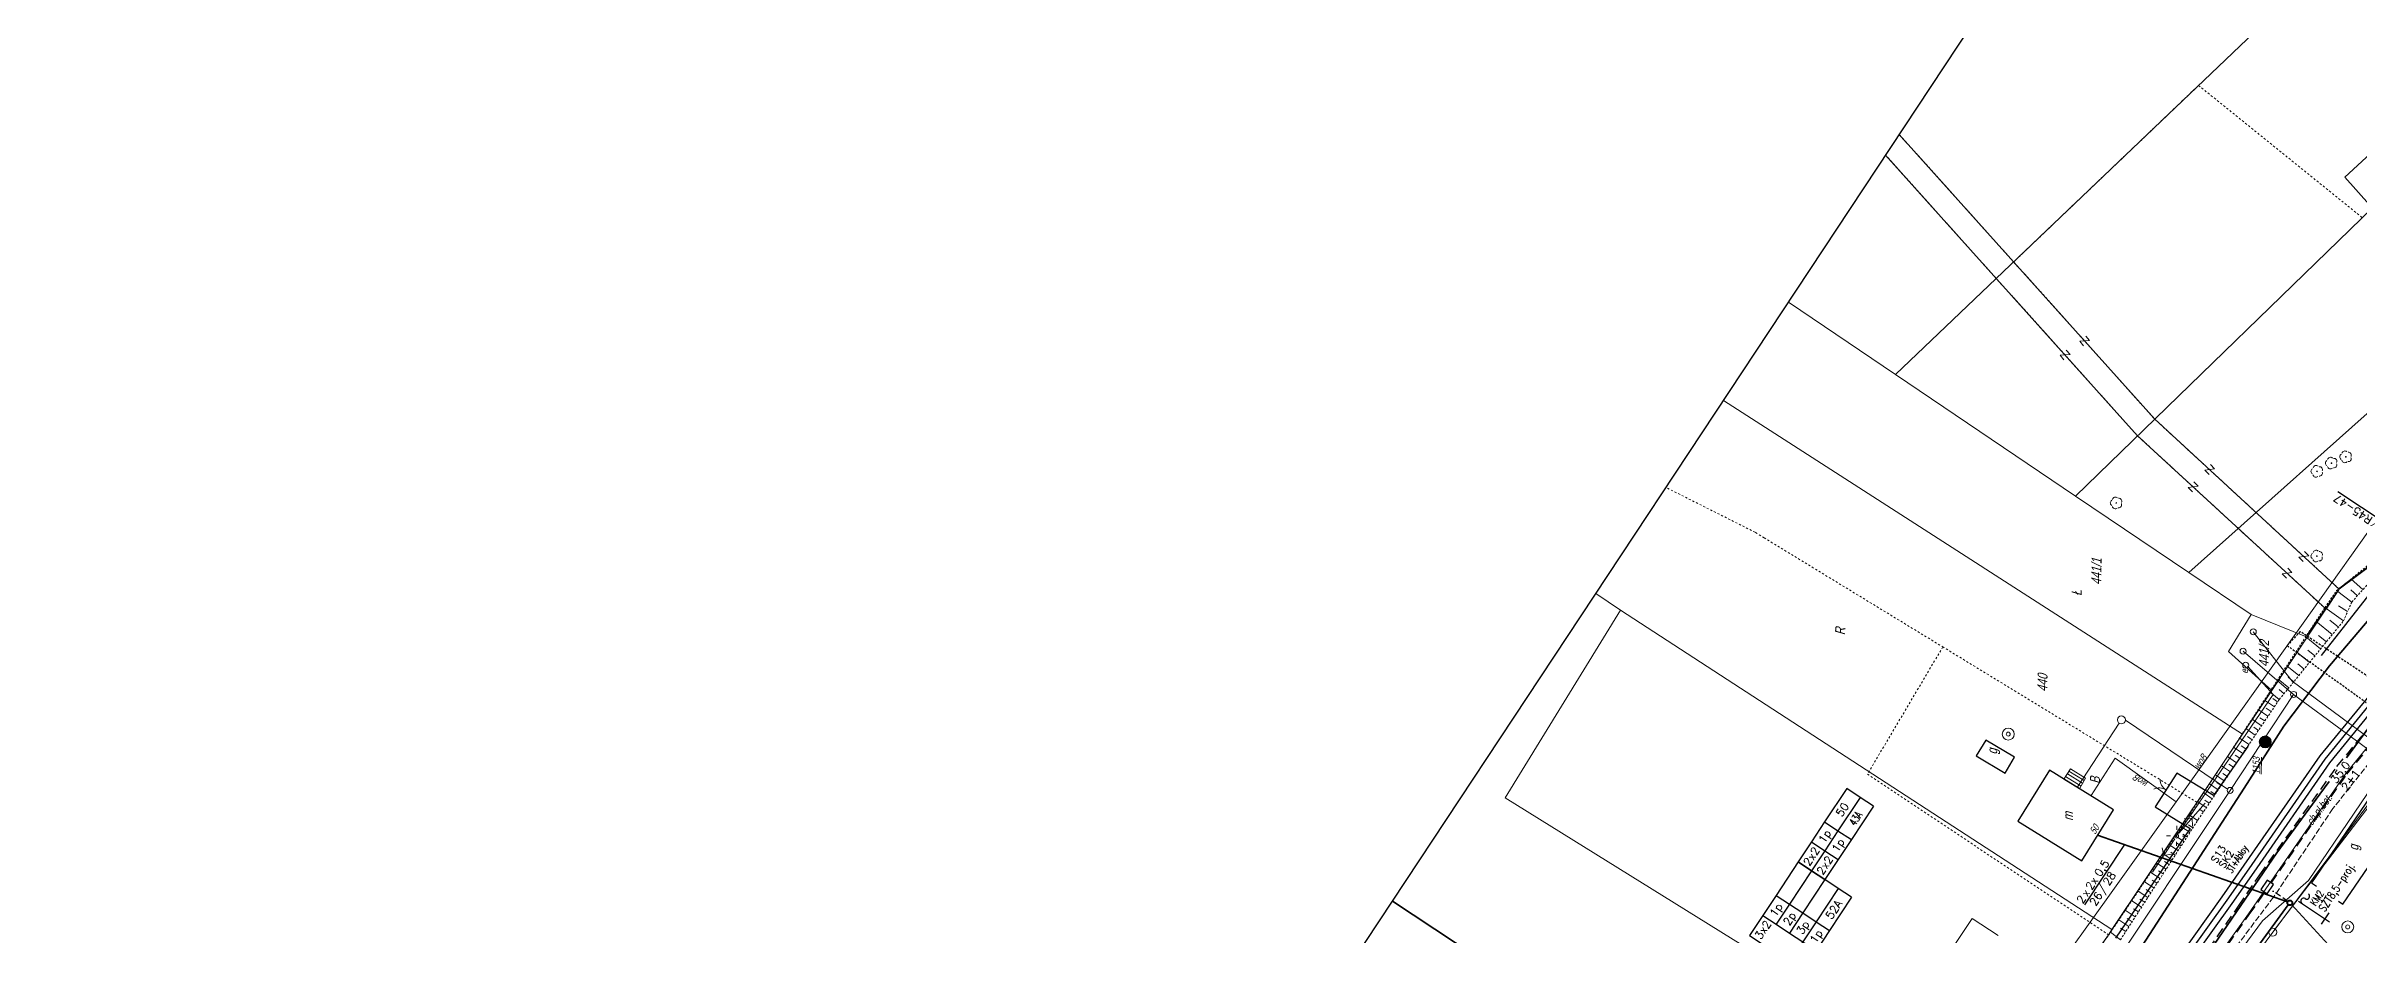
# Model space of a CAD drawing. Header units: millimetres. Extents: x 4848043 to 9699780, y 5827542 to 11659147.
# Drawn here: x 4848852 to 4849430, y 5830347 to 5830569 of the extents above; entities that cross this region are included whole.
import ezdxf
from ezdxf.enums import TextEntityAlignment as Align
from ezdxf.lldxf.tags import DXFTag

# ---------------------------------------------------------------- set-up
doc = ezdxf.new("R2010")
doc.units = ezdxf.units.MM
doc.header["$MEASUREMENT"] = 0
for name, pattern in [('0', [0]), ('BORDER', [1.75, 0.5, -0.25, 0.5, -0.25, 0, -0.25]), ('BUD', [0]), ('DASHED', [0.75, 0.5, -0.25]), ('GUZ', [1, 0.5, -0.5]), ('KOC', [2, 1.5, -0.5]), ('KOJ', [0]), ('PST', [0.85, 0.5, -0.35]), ('SCH', [0]), ('UPE', [0]), ('UPK', [0]), ('UPW', [0]), ('WSQ', [0.85, 0.5, -0.35])]:
    doc.linetypes.add(name, pattern=pattern)
doc.layers.get('0').update_dxf_attribs({"lineweight": 18})
for name, color, linetype in [('czerwona', 1, 'Continuous'), ('S-T-DLUG', 30, 'Continuous'), ('SZOPO_L_0', 251, 'BGS'), ('TEL długości przelotów', 30, 'Continuous'), ('TES kable kanałowe istn.', 140, 'Continuous'), ('TES kable kanałowe likw.', 9, 'KAB_KANAL_LIKW'), ('TES kable kanałowe proj.', 4, 'DASHED'), ('TES opisy kabli abon.', 30, 'Continuous'), ('TES opisy kabli rozdz.', 30, 'Continuous'), ('TES rury', 6, 'Continuous'), ('TES słup. PD', 6, 'Continuous')]:
    doc.layers.add(name, color=color, linetype=linetype)
for name, color, linetype, lineweight in [('EADTD_T_0', 7, '0', 18), ('EBTPO_L_6', 9, '0', 18), ('EBUOA_T_1', 251, '0', 25), ('EBUPP_L_1', 7, 'BUD', 18), ('EBUPP_L_3', 6, '0', 25), ('EDTTS_T_0', 251, '0', 18), ('EDZPD_L_0', 251, '0', 18), ('EDZTD_T_0', 7, '0', 25), ('EUZOU_T_0', 251, '0', 18), ('EUZPU_L_4', 251, 'GUZ', 18), ('EUZPU_L_7', 251, '0', 18), ('SDROK_T_1', 251, '0', 18), ('SDRPK_L_0', 7, '0', 35), ('SDRPK_L_2', 251, 'KOC', 18), ('SDRPT_L_0', 7, 'PST', 25), ('SZNPS_T_0', 7, '0', 18), ('SZOPO_T_0', 251, '0', 18), ('SZZPZ_T_0', 251, '0', 15), ('TEL kable doziemne proj.', 32, 'BORDER', 30), ('TEL kanalizacja tel. proj.', 32, 'DASHED', 30), ('TEL studnie projektowane', 32, 'Continuous', 30), ('TES kable napow. proj.', 241, 'LIN_NAPOW_PROJ', 35), ('TES zakończenia projektowane', 4, 'Continuous', 40), ('UEEOA_T_0', 7, '0', 18), ('UEEPA_T_2', 251, '0', 18), ('UEEPON_L_0', 14, 'UPE', 18), ('UKKPA_T_4', 251, '0', 18), ('UKKPOD_L_0', 14, 'UPK', 18), ('UKKPOR_L_0', 36, '0', 18), ('UTTPO_L_0', 34, '0', 18), ('UWWOO_T_0', 251, '0', 18), ('UWWPA_T_0', 251, '0', 18), ('UWWPA_T_2', 251, '0', 18), ('UWWPO_L_0', 162, 'UPW', 18), ('UZB słupy telefoniczne', 32, 'Continuous', 30), ('WUKPS_L_1', 251, '0', 18), ('WUKPS_L_2', 251, '0', 18)]:
    doc.layers.add(name, color=color, linetype=linetype, lineweight=lineweight)
doc.layers.add('Kanaliza', color=36, linetype='DASHEDX2', lineweight=18, plot=False)
doc.layers.add('RYS layout', color=7, linetype='Continuous', lineweight=30, plot=False)
doc.styles.add('ROMANS', font='simplex.shx')
doc.styles.add('SIMPLEX', font='simplex.shx', dxfattribs={"width": 0.8, "height": 1.5})
doc.styles.get("Standard").update_dxf_attribs({"font": 'txt', "width": 0.8, "oblique": 15})
doc.linetypes.add('BGS', pattern='A,2.5,[133,ltypeshp.shx,S=0.2,R=0,X=0,Y=0],2.5', length=5)
tags = doc.linetypes.add('DASHEDX2', pattern=[38.1, 25.4, -12.7]).pattern_tags.tags
tags[6:7] = [DXFTag(74, 4), DXFTag(75, 0), DXFTag(340, '0'), DXFTag(46, 1.0), DXFTag(50, 0.0), DXFTag(44, 0.0), DXFTag(45, 0.0)]
tags[4:5] = [DXFTag(74, 4), DXFTag(75, 0), DXFTag(340, '0'), DXFTag(46, 1.0), DXFTag(50, 0.0), DXFTag(44, 0.0), DXFTag(45, 0.0)]
doc.linetypes.add('KAB_KANAL_LIKW', pattern='A,0.5,[131,ltypeshp.shx,S=0.1,R=0,X=-0.1,Y=-0.1],0.2,[131,ltypeshp.shx,S=0.1,R=180,X=-0.1,Y=0.1],0.1', length=0.8)
doc.linetypes.add('LIN_NAPOW_PROJ', pattern='A,0.0001,-0.4,[136,l_napow.shx,S=0.1,R=0,X=-0.4,Y=0],-0.2,[137,l_napow.shx,S=0.1,R=0,X=-0.2,Y=0],-0.2', length=0.8001)

# ---------------------------------------------------------------- blocks, each defined once
blk = doc.blocks.new('PRH')
at = {"color": 0}
for p, q in [((-0.380375, 0.49116), (0.369625, 0.49116)), ((0.369625, 0.49116), (-0.380375, -0.50884)), ((-0.380375, -0.50884), (0.369625, -0.50884))]:
    blk.add_line(p, q, dxfattribs=at)
blk = doc.blocks.new('OSP')
at = {"color": 0}
for radius in [0.75, 0.045]:
    blk.add_circle((0, 0), radius, dxfattribs=at)
blk = doc.blocks.new('BGB')
at = {"color": 0}
for centre, start, end in [((-1.5, 0.021), 0, 60.404), ((1.5, 0.021), 120, 180.404)]:
    blk.add_arc(centre, 1.5, start, end, dxfattribs=at)
blk = doc.blocks.new('DLI')
at = {"color": 0}
blk.add_circle((0, 0), 0.045, dxfattribs=at)
for centre, start, end in [((-0.357, 0.116), 102.488, 221.918), ((0, 0.375), 30.487, 149.918), ((0.357, 0.116), -41.514, 77.916), ((-0.22, -0.303), 174.489, 293.916), ((0.22, -0.303), -113.512, 5.915)]:
    blk.add_arc(centre, 0.375, start, end, dxfattribs=at)
blk = doc.blocks.new('SLS')
at = {"color": 0}
blk.add_circle((0, 0), 0.25, dxfattribs=at)
blk.add_circle((0, 0), 0.25, dxfattribs=at)
blk = doc.blocks.new('UKK')
at = {"color": 0}
blk.add_circle((0, 0), 0.375, dxfattribs=at)
blk = doc.blocks.new('PNN')
at = {"color": 0}
for p, q in [((0.4395, 0.01539), (5.4395, 0.01539)), ((2.9395, 0.01539), (2.2324, 0.72249)), ((2.9395, 0.01539), (2.2324, -0.69171))]:
    blk.add_line(p, q, dxfattribs=at)
blk = doc.blocks.new('LAT')
at = {"color": 0}
for p, q in [((-1.24191, 0.008155), (-0.74191, 0.008155)), ((0.00809, 0.758155), (0.00809, 1.258155)), ((0.75809, 0.008155), (1.25809, 0.008155)), ((0.00809, -0.741845), (0.00809, -1.241845))]:
    blk.add_line(p, q, dxfattribs=at)
blk = doc.blocks.new('STD')
at = {"color": 0}
for radius in [0.75, 0.25]:
    blk.add_circle((0, 0), radius, dxfattribs=at)
blk = doc.blocks.new('TR-SL1')
blk.add_circle((0, 0), 0.5)
blk = doc.blocks.new('KB-IWP')
at = {"style": 'SIMPLEX'}
for p in [(-1.22, 0.25), (0.64, 0.25)]:
    blk.add_text('x', height=1, dxfattribs=at).set_placement(p, align=Align.RIGHT)
at = {"style": 'SIMPLEX', "flags": 1}
blk.add_attdef('TYP-KAB', text='', height=0.5, dxfattribs=at).set_placement((-6.02, 0.25), align=Align.RIGHT)
at = {"style": 'SIMPLEX'}
for tag, p in [('POJ-KAB', (-2.13, 0.25)), ('DL-KAB', (-0.62, -1.25))]:
    blk.add_attdef(tag, text='', height=1, dxfattribs=at).set_placement(p, align=Align.RIGHT)
for tag, p in [('KONS-KAB', (-0.52, 0.25)), ('SR-ZYL', (2.12, 0.25)), ('SEP', (-0.02, -1.25))]:
    blk.add_attdef(tag, text='', height=1, dxfattribs=at).set_placement(p, align=Align.CENTER)
at = {"style": 'SIMPLEX', "flags": 1}
blk.add_attdef('REJ-SZAF', (6.39, 0.25), '', height=0.5, dxfattribs=at)
at = {"style": 'SIMPLEX'}
blk.add_attdef('DL-MON', (0.7, -1.25), '', height=1, dxfattribs=at)
blk = doc.blocks.new('S-T-DLUG')
at = {"style": 'ROMANS'}
blk.add_attdef('DL.KAN', text='', height=1, dxfattribs=at).set_placement((0, 0.3), align=Align.CENTER)
blk.add_attdef('L.OTW', text='', height=1, dxfattribs=at).set_placement((0, -0.3), align=Align.TOP_CENTER)
blk = doc.blocks.new('*U136')
for p, q in [((6, 0), (0, 0)), ((0, 0), (0, -4)), ((6, 0), (6, -4)), ((12, 0), (6, 0)), ((22, 0), (12, 0)), ((12, 0), (12, -4)), ((22, -4), (22, 0)), ((6, -4), (0, -4)), ((12, -4), (6, -4)), ((22, -4), (12, -4))]:
    blk.add_line(p, q)
at = {"style": 'SIMPLEX'}
for s, p in [('2x2', (3, -2)), ('1p', (9, -2))]:
    blk.add_text(s, height=2, dxfattribs=at).set_placement(p, align=Align.MIDDLE_CENTER)
blk.add_attdef('PARA1', text='', height=2, dxfattribs=at).set_placement((17, -2), align=Align.MIDDLE_CENTER)
blk = doc.blocks.new('*U125')
for p, q in [((6, 0), (0, 0)), ((0, 0), (0, -8)), ((6, 0), (6, -4)), ((12, 0), (6, 0)), ((22, 0), (12, 0)), ((12, 0), (12, -4)), ((22, -4), (22, 0)), ((6, -4), (6, -8)), ((12, -4), (6, -4)), ((22, -4), (12, -4)), ((12, -4), (12, -8)), ((22, -8), (22, -4)), ((0, -8), (0, -12)), ((6, -8), (6, -12)), ((12, -8), (6, -8)), ((22, -8), (12, -8)), ((12, -8), (12, -12)), ((22, -12), (22, -8)), ((6, -12), (0, -12)), ((12, -12), (6, -12)), ((22, -12), (12, -12))]:
    blk.add_line(p, q)
at = {"style": 'SIMPLEX'}
for s, p in [('3x2', (3, -2)), ('2p', (9, -6)), ('1p', (9, -2)), ('3p', (9, -10))]:
    blk.add_text(s, height=2, dxfattribs=at).set_placement(p, align=Align.MIDDLE_CENTER)
for tag, p in [('PARA1', (17, -2)), ('PARA2', (17, -6)), ('PARA3', (17, -10))]:
    blk.add_attdef(tag, text='', height=2, dxfattribs=at).set_placement(p, align=Align.MIDDLE_CENTER)
blk = doc.blocks.new('KB-RZP')
at = {"style": 'SIMPLEX'}
for s, p in [('x', (-4.75, 0.25)), ('x', (-2.78, 0.25)), ('/', (0.5, 0.39))]:
    blk.add_text(s, height=1, dxfattribs=at).set_placement(p)
at = {"style": 'SIMPLEX', "flags": 1}
blk.add_attdef('TYP-KAB', text='', height=0.5, dxfattribs=at).set_placement((-8.41, 0.25), align=Align.RIGHT)
at = {"style": 'SIMPLEX'}
for tag, p in [('POJ-KAB', (-5.16, 0.25)), ('DL-KAB', (0.19, -1.25))]:
    blk.add_attdef(tag, text='', height=1, dxfattribs=at).set_placement(p, align=Align.RIGHT)
for tag, p in [('KONS-KAB', (-3.5, 0.25)), ('SR-ZYL', (-0.85, 0.25)), ('SEP', (0.84, -1.25))]:
    blk.add_attdef(tag, text='', height=1, dxfattribs=at).set_placement(p, align=Align.CENTER)
for tag, p in [('NR-KAB', (1.5, 0.25)), ('DL-MON', (1.5, -1.25))]:
    blk.add_attdef(tag, p, '', height=1, dxfattribs=at)
at = {"style": 'SIMPLEX', "flags": 1}
blk.add_attdef('REJ-SZAF', (7.64, 0.25), '', height=0.5, dxfattribs=at)

msp = doc.modelspace()

# ---------------------------------------------------------------- linework, layer by layer
at = {"layer": 'czerwona', "linetype": 'ByBlock', "const_width": 1.41}
msp.add_lwpolyline([(4849406.57, 5830394.36, 1), (4849406.6, 5830395.95, 1)], format="xyb", close=True, dxfattribs=at)
at = {"layer": 'EBTPO_L_6', "linetype": 'SCH'}
for p, q in [((4849356.27, 5830385.86), (4849357.9, 5830388.47)), ((4849357.9, 5830388.47), (4849361.66, 5830386.12)), ((4849356.27, 5830385.86), (4849360.15, 5830383.45)), ((4849360.54, 5830384.14), (4849356.68, 5830386.53)), ((4849360.93, 5830384.83), (4849357.12, 5830387.2)), ((4849361.33, 5830385.53), (4849357.53, 5830387.89)), ((4849360.15, 5830383.45), (4849361.66, 5830386.12))]:
    msp.add_line(p, q, dxfattribs=at)
at = {"layer": 'EBUPP_L_1', "linetype": 'BUD'}
for p in [(4849324.86, 5830338.31), (4849339.79, 5830346.76)]:
    msp.add_line(p, (4849333.35, 5830351.06), dxfattribs=at)
at = {"layer": 'EBUPP_L_3', "linetype": '0'}
for p, q in [((4849439.36, 5830548.2), (4849426.45, 5830536.29)), ((4849426.45, 5830536.29), (4849452.74, 5830506.75)), ((4849336.74, 5830395.63), (4849334.35, 5830391.67)), ((4849343.95, 5830391.32), (4849336.74, 5830395.63)), ((4849334.35, 5830391.67), (4849341.58, 5830387.34)), ((4849341.58, 5830387.34), (4849343.95, 5830391.32)), ((4849352.63, 5830388.1), (4849344.72, 5830375.38)), ((4849368.62, 5830378.19), (4849352.63, 5830388.1)), ((4849360.71, 5830365.47), (4849368.62, 5830378.19)), ((4849432.8, 5830381.41), (4849418.16, 5830359.93)), ((4849344.72, 5830375.38), (4849360.71, 5830365.47)), ((4849426, 5830354.59), (4849440.65, 5830376.05)), ((4849418.16, 5830359.93), (4849419.39, 5830359.09)), ((4849424.9, 5830355.34), (4849426, 5830354.59))]:
    msp.add_line(p, q, dxfattribs=at)
at = {"layer": 'EDZPD_L_0', "linetype": '0'}
for p, q in [((4849314.21, 5830487.02), (4849501.65, 5830665.85)), ((4849359.19, 5830456.61), (4849550.66, 5830642.53)), ((4849593.98, 5830621.89), (4849387.52, 5830437.49)), ((4849287.45, 5830505.11), (4849314.21, 5830487.02)), ((4849515.41, 5830501.07), (4849425.09, 5830433.31)), ((4849314.21, 5830487.02), (4849359.19, 5830456.61)), ((4849400.9, 5830397.12), (4849271.19, 5830480.52)), ((4849359.19, 5830456.61), (4849387.52, 5830437.49)), ((4849438.86, 5830443.63), (4849425.09, 5830433.31)), ((4849387.52, 5830437.49), (4849403.07, 5830426.97)), ((4849239.27, 5830432.23), (4849245.45, 5830428.12)), ((4849425.09, 5830433.31), (4849367.42, 5830346.99)), ((4849425.09, 5830433.31), (4849417.07, 5830421.34)), ((4849245.45, 5830428.12), (4849216.61, 5830381.21)), ((4849245.45, 5830428.12), (4849368.26, 5830348.28)), ((4849403.07, 5830426.97), (4849397.37, 5830417.79)), ((4849403.07, 5830426.97), (4849417.07, 5830421.34)), ((4849387.92, 5830320.02), (4849460.68, 5830417.66)), ((4849397.37, 5830417.79), (4849408.22, 5830408.05)), ((4849417.07, 5830421.34), (4849408.22, 5830408.05)), ((4849387.92, 5830320.02), (4849451.76, 5830405.69)), ((4849408.22, 5830408.05), (4849400.9, 5830397.12)), ((4849400.9, 5830397.12), (4849368.26, 5830348.28)), ((4849216.61, 5830381.21), (4849276.05, 5830344.29)), ((4849368.26, 5830348.28), (4849367.42, 5830346.99)), ((4849367.42, 5830346.99), (4849315.3, 5830273.41)), ((4849367.42, 5830346.99), (4849338.18, 5830305.71))]:
    msp.add_line(p, q, dxfattribs=at)
at = {"layer": 'EUZPU_L_4', "linetype": 'GUZ'}
for p, q in [((4849343.7, 5830515.14), (4849389.91, 5830559.24)), ((4849389.91, 5830559.24), (4849430.85, 5830526.19)), ((4849315.12, 5830546.96), (4849343.7, 5830515.14)), ((4849374.69, 5830471.66), (4849311.71, 5830541.8)), ((4849343.7, 5830515.14), (4849378.98, 5830475.82)), ((4849378.98, 5830475.82), (4849425.09, 5830433.31)), ((4849421.78, 5830428.33), (4849374.69, 5830471.66)), ((4849279.08, 5830447.56), (4849256.81, 5830458.76)), ((4849281.34, 5830446.18), (4849279.08, 5830447.56)), ((4849281.34, 5830446.18), (4849326, 5830418.9)), ((4849425.09, 5830433.31), (4849421.78, 5830428.33)), ((4849326, 5830418.9), (4849307.15, 5830387.09)), ((4849389.51, 5830380.08), (4849326, 5830418.9)), ((4849307.15, 5830387.09), (4849367.42, 5830346.99))]:
    msp.add_line(p, q, dxfattribs=at)
at = {"layer": 'EUZPU_L_7', "linetype": '0'}
for p, q in [((4849378.98, 5830475.82), (4849315.12, 5830546.95)), ((4849311.71, 5830541.8), (4849374.69, 5830471.66)), ((4849425.09, 5830433.31), (4849378.98, 5830475.82)), ((4849374.69, 5830471.66), (4849421.78, 5830428.33)), ((4849421.78, 5830428.33), (4849425.09, 5830433.31))]:
    msp.add_line(p, q, dxfattribs=at)
at = {"layer": 'Kanaliza', "ltscale": 0.1}
for p, q in [((4849370.1, 5830399.83), (4849359.6, 5830383.78)), ((4849397.12, 5830383.36), (4849371.63, 5830400.58)), ((4849438.93, 5830387.54), (4849409.04, 5830348.41))]:
    msp.add_line(p, q, dxfattribs=at)
for centre in [(4849370.63, 5830400.67), (4849408.44, 5830347.61)]:
    msp.add_circle(centre, 1, dxfattribs=at)
at = {"layer": 'RYS layout'}
for points in [[(4849188.43, 5830355.33), (4849572.03, 5830935.54), (4849809.77, 5830778.36), (4849426.16, 5830198.15)], [(4849426.16, 5830198.15), (4849089.74, 5829689.31), (4848852, 5829846.49), (4849188.43, 5830355.33)]]:
    msp.add_lwpolyline(points, close=True, dxfattribs=at)
at = {"layer": 'SDRPK_L_0', "linetype": 'KOJ'}
for p, q in [((4849422.61, 5830414.14), (4849433.05, 5830426.43)), ((4849411.26, 5830399.08), (4849422.61, 5830414.14)), ((4849439.4, 5830408.22), (4849426.91, 5830391.19)), ((4849401.28, 5830383.61), (4849411.26, 5830399.08)), ((4849379.47, 5830349.86), (4849401.28, 5830383.61)), ((4849422.56, 5830385.27), (4849420.23, 5830382.09)), ((4849420.23, 5830382.09), (4849409.51, 5830367.46)), ((4849409.51, 5830367.46), (4849391.5, 5830341.12)), ((4849361.97, 5830322.8), (4849379.47, 5830349.86))]:
    msp.add_line(p, q, dxfattribs=at)
at = {"layer": 'SDRPK_L_2', "linetype": 'KOC'}
for p, q in [((4849436.4, 5830394.71), (4849423.47, 5830378.49)), ((4849423.47, 5830378.49), (4849408.67, 5830356.4)), ((4849408.67, 5830356.4), (4849398.51, 5830342.93))]:
    msp.add_line(p, q, dxfattribs=at)
at = {"layer": 'SDRPT_L_0', "linetype": 'PST'}
for p, q in [((4849415.28, 5830422.75), (4849412.08, 5830419.24)), ((4849446.59, 5830402.03), (4849415.28, 5830422.75)), ((4849412.08, 5830419.24), (4849442.47, 5830397.38))]:
    msp.add_line(p, q, dxfattribs=at)
at = {"layer": 'SZOPO_L_0', "linetype": 'BGS'}
for p, q in [((4849432.75, 5830432.26), (4849420.57, 5830416.79)), ((4849402.22, 5830394), (4849393.63, 5830381.81)), ((4849384.46, 5830387.37), (4849379.05, 5830378.97)), ((4849393.63, 5830381.81), (4849384.46, 5830387.37)), ((4849379.05, 5830378.97), (4849387.82, 5830373.51)), ((4849387.82, 5830373.51), (4849369.16, 5830346.1))]:
    msp.add_line(p, q, dxfattribs=at)
at = {"layer": 'TEL kable doziemne proj.', "ltscale": 3}
msp.add_line((4849412.22, 5830355.3), (4849407.82, 5830358.35), dxfattribs=at)
at = {"layer": 'TEL kanalizacja tel. proj.', "ltscale": 5}
for points in [[(4849408.08, 5830359.88), (4849426.99, 5830387.12), (4849438.66, 5830401.4), (4849448.53, 5830413.52), (4849464.72, 5830429.89), (4849484.91, 5830446.66), (4849511.79, 5830469), (4849547.07, 5830497.18), (4849560.8, 5830509.58), (4849565, 5830513.28)], [(4849353.38, 5830280.53), (4849361.23, 5830292.01), (4849373.9, 5830310.75), (4849388.55, 5830332.38), (4849402.6, 5830351.99), (4849406.48, 5830357.58)]]:
    msp.add_lwpolyline(points, dxfattribs=at)
at = {"layer": 'TEL studnie projektowane'}
msp.add_lwpolyline([(4849407.02, 5830357.2), (4849408.62, 5830359.5), (4849407.04, 5830360.6), (4849405.45, 5830358.3)], close=True, dxfattribs=at)
at = {"layer": 'TES kable kanałowe istn.', "linetype": 'ByBlock'}
for p, q in [((4849422.75, 5830389.95), (4849434.5, 5830404.33)), ((4849403.77, 5830362.62), (4849422.75, 5830389.95)), ((4849398.31, 5830354.75), (4849403.77, 5830362.62)), ((4849384.25, 5830335.12), (4849398.31, 5830354.75))]:
    msp.add_line(p, q, dxfattribs=at)
at = {"layer": 'TES kable kanałowe likw.', "linetype": 'KAB_KANAL_LIKW', "ltscale": 5}
for p, q in [((4849420.33, 5830391.71), (4849432.11, 5830406.13)), ((4849421.55, 5830390.86), (4849433.33, 5830405.28)), ((4849401.32, 5830364.33), (4849420.33, 5830391.71)), ((4849402.54, 5830363.47), (4849421.55, 5830390.86)), ((4849395.85, 5830356.46), (4849401.32, 5830364.33)), ((4849397.08, 5830355.61), (4849402.54, 5830363.47)), ((4849381.78, 5830336.82), (4849395.85, 5830356.46)), ((4849383.02, 5830335.98), (4849397.09, 5830355.62))]:
    msp.add_line(p, q, dxfattribs=at)
at = {"layer": 'TES kable kanałowe proj.', "ltscale": 5}
for p, q in [((4849424.51, 5830388.98), (4849436.26, 5830403.36)), ((4849405.2, 5830361.94), (4849424.51, 5830388.98)), ((4849399.89, 5830354.09), (4849405.2, 5830361.94)), ((4849386.01, 5830334.16), (4849399.89, 5830354.09))]:
    msp.add_line(p, q, dxfattribs=at)
at = {"layer": 'TES kable napow. proj.', "ltscale": 5}
for p, q in [((4849412.14, 5830355.16), (4849364.66, 5830371.83)), ((4849412.35, 5830354.47), (4849363.57, 5830287.75)), ((4849413.12, 5830354.51), (4849439.59, 5830325.73))]:
    msp.add_line(p, q, dxfattribs=at)
at = {"layer": 'TES opisy kabli rozdz.'}
for p, q in [((4849458.63, 5830435.24), (4849424.75, 5830457.65)), ((4849371.43, 5830369.54), (4849361.44, 5830354.42))]:
    msp.add_line(p, q, dxfattribs=at)
at = {"layer": 'TES rury', "linetype": 'Continuous'}
for p, q in [((4849414.92, 5830355.36), (4849422.68, 5830350.23)), ((4849422.45, 5830352.43), (4849420.57, 5830349.58))]:
    msp.add_line(p, q, dxfattribs=at)
for centre, start, end in [((4849416.18, 5830355.39), 56.52916, 236.52916), ((4849416.97, 5830356.6), 236.52916, 56.52916)]:
    msp.add_arc(centre, 0.721, start, end, dxfattribs=at)
at = {"layer": 'TES zakończenia projektowane'}
msp.add_circle((4849412.71, 5830354.96), 0.609, dxfattribs=at)
at = {"layer": 'UEEPON_L_0', "linetype": 'UPE'}
for p, q in [((4849408.52, 5830406.99), (4849402.14, 5830414.08)), ((4849384.44, 5830371.65), (4849408.52, 5830406.99))]:
    msp.add_line(p, q, dxfattribs=at)
at = {"layer": 'UKKPOD_L_0', "linetype": 'UPK'}
for p, q in [((4849450.3, 5830452.45), (4849425.2, 5830433.71)), ((4849425.2, 5830433.71), (4849416.88, 5830421.68))]:
    msp.add_line(p, q, dxfattribs=at)
at = {"layer": 'UKKPOR_L_0', "linetype": '0'}
for p, q in [((4849413.32, 5830410.34), (4849403.6, 5830422.68)), ((4849401.03, 5830417.84), (4849413.66, 5830407.03)), ((4849413.66, 5830407.03), (4849397.81, 5830383.05)), ((4849437.94, 5830392.12), (4849413.32, 5830410.34)), ((4849413.66, 5830407.03), (4849439.5, 5830388.03)), ((4849397.81, 5830383.05), (4849354.09, 5830317.44))]:
    msp.add_line(p, q, dxfattribs=at)
at = {"layer": 'UTTPO_L_0', "linetype": '0'}
for p, q in [((4849426.75, 5830387.3), (4849438.43, 5830401.59)), ((4849417.39, 5830360.56), (4849440.25, 5830394.16)), ((4849402.36, 5830352.17), (4849426.75, 5830387.3)), ((4849405.93, 5830350.48), (4849417.39, 5830360.56)), ((4849388.14, 5830326.4), (4849405.93, 5830350.48)), ((4849388.31, 5830332.56), (4849402.36, 5830352.17))]:
    msp.add_line(p, q, dxfattribs=at)
at = {"layer": 'UWWPO_L_0', "linetype": 'UPW'}
for p, q in [((4849384.33, 5830380.17), (4849432.64, 5830448.18)), ((4849369.05, 5830391.13), (4849363.06, 5830381.75)), ((4849384.33, 5830380.17), (4849369.05, 5830391.13)), ((4849368.5, 5830358.05), (4849384.33, 5830380.17)), ((4849330.85, 5830305.52), (4849368.5, 5830358.05))]:
    msp.add_line(p, q, dxfattribs=at)
at = {"layer": 'WUKPS_L_1', "linetype": '0'}
for p, q in [((4849430.99, 5830433.23), (4849428.02, 5830435.86)), ((4849426.15, 5830425.43), (4849421.47, 5830428.72)), ((4849426.15, 5830425.43), (4849421.47, 5830428.72)), ((4849428.21, 5830430.12), (4849424.4, 5830432.97)), ((4849427.17, 5830427.78), (4849424.92, 5830429.16)), ((4849429.62, 5830431.71), (4849428.01, 5830433.14)), ((4849423.33, 5830422), (4849419.25, 5830425.32)), ((4849424.86, 5830423.86), (4849422.71, 5830425.62)), ((4849417.62, 5830414.99), (4849414.29, 5830417.73)), ((4849420.4, 5830418.4), (4849416.7, 5830421.42)), ((4849418.99, 5830416.68), (4849417.24, 5830418.11)), ((4849421.85, 5830420.17), (4849419.9, 5830421.77)), ((4849414.98, 5830411.75), (4849411.99, 5830414.21)), ((4849413.72, 5830410.21), (4849412.3, 5830411.36)), ((4849416.29, 5830413.35), (4849414.69, 5830414.64)), ((4849408.88, 5830403.96), (4849406.39, 5830405.62)), ((4849410.1, 5830405.78), (4849407.75, 5830407.7)), ((4849409.68, 5830405.15), (4849408.44, 5830405.99)), ((4849412.49, 5830408.7), (4849409.81, 5830410.86)), ((4849411.28, 5830407.22), (4849410.02, 5830408.24)), ((4849405.68, 5830399.22), (4849403.27, 5830400.86)), ((4849407.26, 5830401.59), (4849404.83, 5830403.23)), ((4849406.48, 5830400.4), (4849405.25, 5830401.22)), ((4849408.06, 5830402.77), (4849406.84, 5830403.6)), ((4849400.97, 5830392.24), (4849398.66, 5830393.82)), ((4849402.53, 5830394.55), (4849400.18, 5830396.13)), ((4849401.75, 5830393.4), (4849400.59, 5830394.19)), ((4849404.1, 5830396.88), (4849401.7, 5830398.49)), ((4849403.31, 5830395.72), (4849402.13, 5830396.52)), ((4849404.88, 5830398.05), (4849403.69, 5830398.85)), ((4849397.89, 5830387.69), (4849395.64, 5830389.19)), ((4849399.41, 5830389.97), (4849397.14, 5830391.51)), ((4849398.65, 5830388.82), (4849397.52, 5830389.58)), ((4849400.19, 5830391.09), (4849399.05, 5830391.87)), ((4849393.35, 5830380.95), (4849391.2, 5830382.41)), ((4849394.85, 5830383.19), (4849392.66, 5830384.67)), ((4849394.09, 5830382.06), (4849393, 5830382.8)), ((4849396.35, 5830385.42), (4849394.14, 5830386.92)), ((4849395.59, 5830384.29), (4849394.5, 5830385.05)), ((4849397.11, 5830386.55), (4849396, 5830387.31)), ((4849387.86, 5830377.33), (4849387.6, 5830376.92)), ((4849389.67, 5830375.52), (4849387.6, 5830376.92)), ((4849391.85, 5830378.74), (4849389.74, 5830380.18)), ((4849391.11, 5830377.65), (4849390.06, 5830378.35)), ((4849392.59, 5830379.85), (4849391.52, 5830380.57)), ((4849386.3, 5830370.3), (4849384.1, 5830371.72)), ((4849387.76, 5830372.57), (4849385.6, 5830373.97)), ((4849387.04, 5830371.44), (4849385.95, 5830372.14)), ((4849388.5, 5830373.7), (4849387.43, 5830374.4)), ((4849389.82, 5830375.74), (4849389.67, 5830375.52)), ((4849381.81, 5830363.38), (4849379.5, 5830364.88)), ((4849383.32, 5830365.71), (4849381.06, 5830367.17)), ((4849382.58, 5830364.54), (4849381.43, 5830365.28)), ((4849384.82, 5830368.02), (4849382.58, 5830369.46)), ((4849384.08, 5830366.88), (4849382.95, 5830367.6)), ((4849385.56, 5830369.17), (4849384.45, 5830369.89)), ((4849378.77, 5830358.67), (4849376.38, 5830360.21)), ((4849380.29, 5830361.04), (4849377.96, 5830362.56)), ((4849379.53, 5830359.86), (4849378.34, 5830360.62)), ((4849381.05, 5830362.21), (4849379.91, 5830362.97)), ((4849375.66, 5830353.88), (4849373.21, 5830355.47)), ((4849374.88, 5830352.68), (4849373.64, 5830353.48)), ((4849377.23, 5830356.28), (4849374.79, 5830357.86)), ((4849376.45, 5830355.09), (4849375.22, 5830355.87)), ((4849378.01, 5830357.48), (4849376.8, 5830358.26)), ((4849370.38, 5830345.7), (4849367.93, 5830347.62)), ((4849372.52, 5830349), (4849369.97, 5830350.67)), ((4849371.71, 5830347.77), (4849370.43, 5830348.62)), ((4849374.1, 5830351.45), (4849371.59, 5830353.08)), ((4849373.32, 5830350.23), (4849372.05, 5830351.05))]:
    msp.add_line(p, q, dxfattribs=at)
at = {"layer": 'WUKPS_L_2', "linetype": 'WSQ'}
for p, q in [((4849424.4, 5830432.97), (4849432.1, 5830439.17)), ((4849428.21, 5830430.12), (4849434.17, 5830436.81)), ((4849407.69, 5830407.62), (4849421.47, 5830428.72)), ((4849421.47, 5830428.72), (4849424.4, 5830432.97)), ((4849428.21, 5830430.12), (4849427.17, 5830427.78)), ((4849410.1, 5830405.78), (4849426.15, 5830425.43)), ((4849426.15, 5830425.43), (4849427.17, 5830427.78)), ((4849387.86, 5830377.33), (4849407.69, 5830407.62)), ((4849389.82, 5830375.74), (4849410.1, 5830405.78)), ((4849367.93, 5830347.62), (4849387.6, 5830376.92)), ((4849370.38, 5830345.7), (4849389.67, 5830375.52)), ((4849338.31, 5830305.16), (4849367.93, 5830347.62))]:
    msp.add_line(p, q, dxfattribs=at)

# ---------------------------------------------------------------- block references
at = {"layer": 'EDTTS_T_0'}
for p, xscale, yscale, zscale, rotation in [((4849356.52, 5830491.89), 1.99999999998595, 1.99999999998595, 1.99999999998595, 129.9172372068141), ((4849361.43, 5830495.38), 2.000000000384734, 2.000000000384734, 2.000000000384734, 129.9272371952863), ((4849392.68, 5830463.22), 2.000000000542985, 2.000000000542985, 2.000000000542985, 135.3172372012692), ((4849388.52, 5830458.93), 2.000000000355243, 2.000000000355243, 2.000000000355243, 135.3972371939809), ((4849416.19, 5830441.51), 2.000000000542985, 2.000000000542985, 2.000000000542985, 135.3172372012692), ((4849412, 5830437.33), 2.000000000355243, 2.000000000355243, 2.000000000355243, 135.3972371939809)]:
    msp.add_blockref('PRH', p, dxfattribs=dict(at, xscale=xscale, yscale=yscale, zscale=zscale, rotation=rotation))
at = {"layer": 'SZNPS_T_0', "xscale": 2, "yscale": 2, "zscale": 2, "rotation": 88.97723720235952}
msp.add_blockref('OSP', (4849406.59, 5830395.16), dxfattribs=at)
at = {"layer": 'SZOPO_T_0', "xscale": 1.999999999634786, "yscale": 1.999999999634786, "zscale": 1.999999999634786, "rotation": 57.22723720819406}
msp.add_blockref('BGB', (4849381.75, 5830383.16), dxfattribs=at)
at = {"layer": 'SZZPZ_T_0', "xscale": 2, "yscale": 2, "zscale": 2, "rotation": 88.97723720235952}
for p in [(4849419.51, 5830462.78), (4849423.13, 5830464.85), (4849426.72, 5830466.41), (4849369.35, 5830454.89), (4849419.5, 5830441.6)]:
    msp.add_blockref('DLI', p, dxfattribs=at)
at = {"layer": 'TEL długości przelotów', "xscale": 2, "yscale": 2, "zscale": 2, "rotation": 52.60342935429503}
msp.add_blockref('S-T-DLUG', (4849426.63, 5830386.6), dxfattribs=at).add_auto_attribs({'DL.KAN': '35,0', 'L.OTW': '2+1'})
at = {"layer": 'TES opisy kabli abon.', "linetype": 'Continuous', "xscale": 1.999999999546577, "yscale": 1.999999999546577, "zscale": 1.999999999546577, "rotation": 56.52915818062414}
msp.add_blockref('KB-IWP', (4849364.64, 5830359.25), dxfattribs=at).add_auto_attribs({'POJ-KAB': '2', 'KONS-KAB': '2', 'DL-KAB': '26', 'DL-MON': '28', 'SR-ZYL': '0,5', 'SEP': '/'})
at = {"layer": 'TES opisy kabli rozdz.', "xscale": 2.000000000300705, "yscale": 2.000000000300705, "zscale": 2.000000000300705, "rotation": 146.5291581934423}
msp.add_blockref('KB-RZP', (4849436.39, 5830449.95), dxfattribs=at).add_auto_attribs({'POJ-KAB': '15', 'KONS-KAB': '4', 'SR-ZYL': '0,5', 'NR-KAB': 'R45-47', 'SEP': 'istn.'})
at = {"layer": 'TES słup. PD', "rotation": 56.52915818016236}
for p, values in [((4849289.84, 5830365.16), {'PARA1': '50'}), ((4849287.72, 5830340.19), {'PARA1': '52A'})]:
    msp.add_blockref('*U136', p, dxfattribs=at).add_auto_attribs(values)
at = {"layer": 'TES słup. PD'}
ref = msp.add_blockref('*U136', (4849293.18, 5830362.95), dxfattribs=dict(at, rotation=56.52915818016236))
ref.add_attrib('PARA1', '43A', dxfattribs={"layer": '0', "height": 2, "rotation": 56.52916, "style": 'SIMPLEX', "width": 0.7}).set_placement((4849304.22, 5830376.03), align=Align.MIDDLE_CENTER)
at = {"layer": 'TES słup. PD', "rotation": 56.5291581777421}
msp.add_blockref('*U125', (4849277.71, 5830346.81), dxfattribs=at)
at = {"layer": 'UEEPA_T_2'}
for name, p, xscale, yscale, zscale, rotation in [('UKK', (4849401.71, 5830414.33), 2, 2, 2, 88.97723720235952), ('PNN', (4849384.44, 5830371.65), 2.000000000224419, 2.000000000224419, 2.000000000224419, 48.78723720632599), ('PNN', (4849384.44, 5830371.65), 2.000000000078135, 2.000000000078135, 2.000000000078135, 236.2672372146328), ('LAT', (4849384.44, 5830371.65), 2, 2, 2, 88.97723720235952), ('SLS', (4849384.44, 5830371.65), 2, 2, 2, 88.97723720235952)]:
    msp.add_blockref(name, p, dxfattribs=dict(at, xscale=xscale, yscale=yscale, zscale=zscale, rotation=rotation))
at = {"layer": 'UKKPA_T_4', "xscale": 2, "yscale": 2, "zscale": 2, "rotation": 88.97723720235952}
for p in [(4849403.6, 5830422.68), (4849401.03, 5830417.84), (4849413.66, 5830407.03), (4849397.81, 5830383.05)]:
    msp.add_blockref('UKK', p, dxfattribs=at)
at = {"layer": 'UWWPA_T_0', "xscale": 2, "yscale": 2, "zscale": 2, "rotation": 88.97723720235952}
msp.add_blockref('STD', (4849342.35, 5830397.11), dxfattribs=at)
at = {"layer": 'UWWPA_T_2', "xscale": 2, "yscale": 2, "zscale": 2, "rotation": 88.97723720235952}
msp.add_blockref('STD', (4849427.18, 5830348.92), dxfattribs=at)
at = {"layer": 'UZB słupy telefoniczne', "xscale": 1.2, "yscale": 1.2, "rotation": 268.9772372023595}
msp.add_blockref('TR-SL1', (4849412.71, 5830354.96), dxfattribs=at)

# ---------------------------------------------------------------- texts
at = {"layer": 'EADTD_T_0', "insert": (4849364.66, 5830372.82), "char_height": 1.8, "attachment_point": 8, "rotation": 58.19314, "line_spacing_factor": 0.82}
msp.add_mtext('50', dxfattribs=at)
at = {"layer": 'EBUOA_T_1', "char_height": 2.48, "attachment_point": 9, "rotation": 88.97724, "line_spacing_factor": 0.82}
for s, insert in [('g', (4849340.34, 5830393.48)), ('m', (4849358.54, 5830377.63)), ('g', (4849430.65, 5830369.43))]:
    msp.add_mtext(s, dxfattribs=dict(at, insert=insert))
at = {"layer": 'EDZTD_T_0', "char_height": 2.48, "attachment_point": 5, "rotation": 88.97724, "line_spacing_factor": 0.82}
for s, insert in [('441/1', (4849364.4, 5830437.76)), ('441/2', (4849406.28, 5830417.23)), ('440', (4849350.92, 5830409.93))]:
    msp.add_mtext(s, dxfattribs=dict(at, insert=insert))
at = {"layer": 'EUZOU_T_0', "char_height": 2.5, "attachment_point": 5, "rotation": 88.97724, "line_spacing_factor": 0.82}
for s, insert in [('Ł', (4849359.44, 5830432.41)), ('R', (4849300.34, 5830422.8)), ('B', (4849364.03, 5830385.58))]:
    msp.add_mtext(s, dxfattribs=dict(at, insert=insert))
at = {"layer": 'S-T-DLUG', "style": 'ROMANS'}
for s, p in [('S13', (4849394.39, 5830364.68)), ('SK2', (4849396.34, 5830363.4))]:
    msp.add_text(s, height=1.8, rotation=57.37337, dxfattribs=at).set_placement(p)
at = {"layer": 'S-T-DLUG', "style": 'ROMANS', "width": 0.7}
msp.add_text('3T+Abloy', height=1.8, rotation=57.37337, dxfattribs=at).set_placement((4849398.24, 5830362.16))
at = {"layer": 'SDROK_T_1', "insert": (4849420.3, 5830378.01), "char_height": 2, "attachment_point": 5, "rotation": 53.75204, "line_spacing_factor": 0.82}
msp.add_mtext('ch.pł.bet.', dxfattribs=at)
at = {"layer": 'SZNPS_T_0', "insert": (4849403.37, 5830387.12), "char_height": 1.8, "attachment_point": 1, "rotation": 88.97724, "line_spacing_factor": 0.82}
msp.add_mtext('{\\L1153}', dxfattribs=at)
at = {"layer": 'TES rury', "linetype": 'Continuous', "style": 'ROMANS', "width": 0.8}
for s, height, p in [('SŻT8,5-proj.', 2, (4849421.43, 5830352.5)), ('KM2', 1.8, (4849419.15, 5830354))]:
    msp.add_text(s, height=height, rotation=56.52916, dxfattribs=at).set_placement(p)
at = {"layer": 'UEEOA_T_0', "insert": (4849401.41, 5830413.29), "char_height": 1.8, "attachment_point": 6, "rotation": 88.97724, "line_spacing_factor": 0.82}
msp.add_mtext('e', dxfattribs=at)
at = {"layer": 'UWWOO_T_0', "char_height": 1.8, "attachment_point": 8, "line_spacing_factor": 0.82}
for insert, rotation in [((4849391.11, 5830389.69), 54.62814), ((4849376.04, 5830386.12), 144.37534)]:
    msp.add_mtext('woB', dxfattribs=dict(at, insert=insert, rotation=rotation))

doc.saveas('drawing.dxf')
